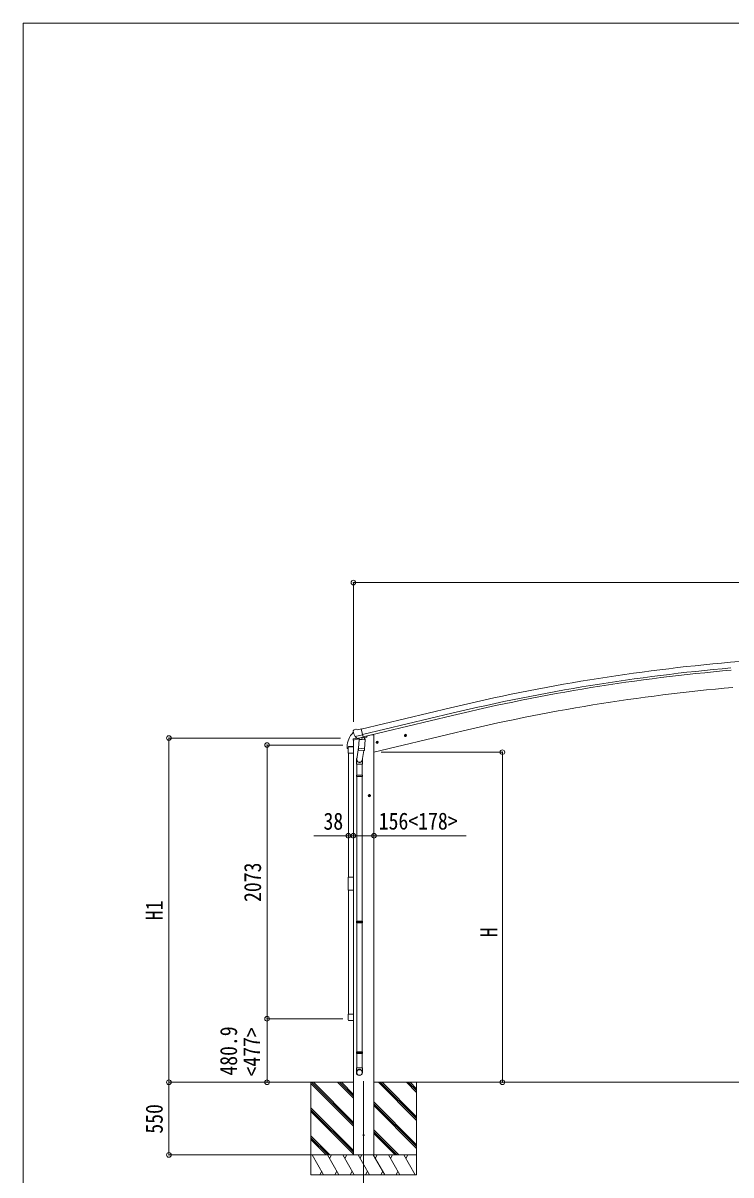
# Model space of a CAD drawing. Units: millimetres at full size, sheet at 1:35. Extents: x -9783 to 9892, y -6828 to 6752.
# Drawn here: x -9783 to -4428, y -1971 to 6752 of the extents above; entities that cross this region are included whole.
import ezdxf
from ezdxf.enums import TextEntityAlignment as Align

# ---------------------------------------------------------------- set-up
doc = ezdxf.new("R2010")
doc.units = ezdxf.units.MM
doc.header["$LTSCALE"] = 35
doc.header["$PDMODE"] = 32
doc.header["$PDSIZE"] = 35
for name, color, linetype, lineweight in [('0-0_0', 7, 'Continuous', 9), ('0-1_本体', 4, 'Continuous', 9), ('0-2_部品', 7, 'Continuous', 9), ('0-8_PARTS2', 2, 'Continuous', 9), ('0-A_寸法', 6, 'Continuous', 9), ('1-0_FRAME', 7, 'Continuous', 9), ('1-1_GLASS', 4, 'Continuous', 9), ('1-2_GLASS_SEAL', 7, 'Continuous', 9), ('1-A', 6, 'Continuous', 9), ('F-0_240', 7, 'Continuous', 9)]:
    doc.layers.add(name, color=color, linetype=linetype, lineweight=lineweight)
doc.styles.add('ＭＳ ゴシック', font='')
doc.styles.get('ＭＳ ゴシック').set_extended_font_data('MS Gothic')

msp = doc.modelspace()

# ---------------------------------------------------------------- linework, layer by layer
at = {"layer": '0-0_0'}
for p, q in [((-7283.98, -1268.88), (-7682.65, -1268.88)), ((-7605.73, -1268.88), (-7605.73, -1968.88)), ((-7283.48, -1600.64), (-7605.73, -1278.39)), ((-7283.48, -1586.5), (-7601.09, -1268.89)), ((-7283.48, -1572.36), (-7586.95, -1268.89)), ((-7283.48, -1388.51), (-7403.11, -1268.88)), ((-7283.48, -1374.37), (-7388.97, -1268.88)), ((-7283.48, -1360.23), (-7374.83, -1268.88)), ((-7127.98, -1268.88), (-259.01, -1268.88)), ((-6805.73, -1557.89), (-7094.74, -1268.88)), ((-6805.73, -1543.75), (-7080.6, -1268.88)), ((-6805.73, -1529.61), (-7066.46, -1268.88)), ((-6805.73, -1345.76), (-6882.61, -1268.88)), ((-6805.73, -1331.62), (-6868.47, -1268.88)), ((-6854.32, -1268.89), (-6854.33, -1268.88)), ((-6805.73, -1317.47), (-6854.31, -1268.89)), ((-6805.73, -1268.88), (-6805.73, -1968.88)), ((-7283.48, -1784.49), (-7605.73, -1462.24)), ((-7283.48, -1798.63), (-7605.73, -1476.38)), ((-6805.73, -1741.74), (-7127.98, -1419.49)), ((-6805.73, -1755.88), (-7127.98, -1433.63)), ((-6805.73, -1770.02), (-7127.98, -1447.77)), ((-7283.48, -1812.77), (-7605.73, -1490.52)), ((-6940.72, -1818.88), (-7127.98, -1631.62)), ((-6954.86, -1818.88), (-7127.98, -1645.76)), ((-7461.22, -1818.88), (-7605.73, -1674.37)), ((-7475.36, -1818.88), (-7605.73, -1688.51)), ((-7489.51, -1818.88), (-7605.73, -1702.65)), ((-6969.01, -1818.88), (-7127.98, -1659.9)), ((-7605.73, -1818.88), (-6805.73, -1818.88)), ((-7508.84, -1968.88), (-7595.44, -1818.88)), ((-7393.37, -1968.88), (-7479.97, -1818.88)), ((-7449.97, -1818.88), (-7464.97, -1844.86)), ((-7277.9, -1968.88), (-7364.5, -1818.88)), ((-7349.5, -1844.86), (-7334.5, -1818.88)), ((-7162.43, -1968.88), (-7249.03, -1818.88)), ((-7234.03, -1844.86), (-7219.03, -1818.88)), ((-7046.96, -1968.88), (-7133.56, -1818.88)), ((-7118.56, -1844.86), (-7103.56, -1818.88)), ((-6931.49, -1968.88), (-7018.09, -1818.88)), ((-7003.09, -1844.86), (-6988.09, -1818.88)), ((-6816.02, -1968.88), (-6902.62, -1818.88)), ((-6887.62, -1844.86), (-6872.62, -1818.88)), ((-6805.73, -1968.88), (-7605.73, -1968.88)), ((-7523.84, -1942.9), (-7538.84, -1968.88)), ((-7408.37, -1942.9), (-7423.37, -1968.88)), ((-7292.9, -1942.9), (-7307.9, -1968.88)), ((-7177.43, -1942.9), (-7192.43, -1968.88)), ((-7061.96, -1942.9), (-7076.96, -1968.88)), ((-6946.49, -1942.9), (-6961.49, -1968.88))]:
    msp.add_line(p, q, dxfattribs=at)
at = {"layer": '0-1_本体'}
for p, q in [((-3739.95, 1971.5), (-4431.36, 1911.27)), ((-7223.96, 1405.35), (-6548.28, 1567.3)), ((-7213.88, 1363.37), (-6538.21, 1525.32)), ((-7209.96, 1347.01), (-6534.29, 1508.96)), ((-7284.15, 1322.15), (-7284.15, -1818.88)), ((-7128.48, 1231.12), (-6517.67, 1377.76)), ((-7128.15, 1361.12), (-7128.15, -1818.88))]:
    msp.add_line(p, q, dxfattribs=at)
msp.add_lwpolyline([(-7128.15, 1361.12), (-7148.15, 1361.12), (-7181.99, 1353)], dxfattribs=at)
for centre, radius, start, end in [((-3175.52, -12503.95), 14469.82, 94.97901, 103.47901), ((-3175.52, -12503.95), 14426.65, 94.97901, 103.47901), ((-3175.52, -12503.95), 14409.82, 94.97901, 103.47901), ((-3158.1, -12617.05), 14392.42, 95.00113, 103.49889)]:
    msp.add_arc(centre, radius, start, end, dxfattribs=at)
at = {"layer": '0-2_部品'}
for p, q in [((-7281.2, 1398.33), (-7285.05, 1392.03)), ((-7281.2, 1398.33), (-7285.05, 1392.03)), ((-7278.1, 1400.58), (-7264.92, 1403.74)), ((-7278.1, 1400.58), (-7264.92, 1403.74)), ((-7250.36, 1401.06), (-7263.62, 1403.76)), ((-7250.36, 1401.06), (-7263.62, 1403.76)), ((-7250.36, 1401.06), (-7224.43, 1407.29)), ((-7250.36, 1401.06), (-7224.43, 1407.29)), ((-7286.54, 1321.42), (-7243.84, 1331.67)), ((-7286.54, 1321.42), (-7243.84, 1331.67)), ((-7286.54, 1328.31), (-7286.54, 1321.42)), ((-7286.54, 1328.31), (-7286.54, 1321.42)), ((-7285.42, 1389.75), (-7285.14, 1388.6)), ((-7285.42, 1389.75), (-7285.14, 1388.6)), ((-7258.04, 1337.52), (-7284.24, 1331.23)), ((-7258.04, 1337.52), (-7284.24, 1331.23)), ((-7271.36, 1349.44), (-7213.86, 1363.25)), ((-7271.36, 1349.44), (-7213.86, 1363.25)), ((-7254.51, 1334.53), (-7270.89, 1349.03)), ((-7254.51, 1334.53), (-7270.89, 1349.03)), ((-7251.8, 1333.97), (-7244.28, 1335.77)), ((-7251.8, 1333.97), (-7244.28, 1335.77)), ((-7250.96, 1334.07), (-7249.43, 1334.44)), ((-7250.96, 1334.07), (-7249.43, 1334.44)), ((-7249.43, 1334.44), (-7212.73, 1343.25)), ((-7249.43, 1334.44), (-7212.73, 1343.25)), ((-7247.6, 1334.21), (-7247.65, 1333.47)), ((-7247.6, 1334.21), (-7247.65, 1333.47)), ((-7246.89, 1332.43), (-7221.08, 1325.99)), ((-7246.89, 1332.43), (-7221.08, 1325.99)), ((-7239.98, 1327.08), (-7244.65, 1260.25)), ((-7239.98, 1327.08), (-7244.65, 1260.25)), ((-7194.29, 1323.89), (-7239.98, 1327.08)), ((-7194.29, 1323.89), (-7239.98, 1327.08)), ((-7238.2, 1330.26), (-7238.43, 1326.98)), ((-7238.2, 1330.26), (-7238.43, 1326.98)), ((-7218.68, 1341.43), (-7219.7, 1326.82)), ((-7218.68, 1341.43), (-7219.7, 1326.82)), ((-7212.73, 1343.25), (-7211.2, 1343.62)), ((-7212.73, 1343.25), (-7211.2, 1343.62)), ((-7209.65, 1345.72), (-7208.7, 1345.66)), ((-7209.65, 1345.72), (-7208.7, 1345.66)), ((-7208.7, 1345.66), (-7195.39, 1330.34)), ((-7208.7, 1345.66), (-7195.39, 1330.34)), ((-7204.71, 1341.06), (-7185.82, 1345.6)), ((-7204.71, 1341.06), (-7185.82, 1345.6)), ((-7198.96, 1257.05), (-7194.29, 1323.89)), ((-7198.96, 1257.05), (-7194.29, 1323.89)), ((-7195.39, 1330.34), (-7195.83, 1324)), ((-7195.39, 1330.34), (-7195.83, 1324)), ((-7181.99, 1353.78), (-7181.99, 1350.46)), ((-7181.99, 1353.78), (-7181.99, 1350.46)), ((-7108.95, 1311.09), (-7111.08, 1303.89)), ((-7108.95, 1311.09), (-7111.08, 1303.89)), ((-7101.65, 1312.84), (-7108.95, 1311.09)), ((-7101.65, 1312.84), (-7108.95, 1311.09)), ((-7101.45, 1295.92), (-7106.12, 1315.37)), ((-7101.45, 1295.92), (-7106.12, 1315.37)), ((-7096.48, 1307.4), (-7101.65, 1312.84)), ((-7096.48, 1307.4), (-7101.65, 1312.84)), ((-6899.68, 1355.06), (-6880.23, 1359.73)), ((-6899.68, 1355.06), (-6880.23, 1359.73)), ((-6895.12, 1362.84), (-6897.25, 1355.64)), ((-6895.12, 1362.84), (-6897.25, 1355.64)), ((-6887.82, 1364.59), (-6895.12, 1362.84)), ((-6887.82, 1364.59), (-6895.12, 1362.84)), ((-6887.62, 1347.67), (-6892.29, 1367.12)), ((-6887.62, 1347.67), (-6892.29, 1367.12)), ((-6882.66, 1359.15), (-6887.82, 1364.59)), ((-6882.66, 1359.15), (-6887.82, 1364.59)), ((-6884.79, 1351.95), (-6882.66, 1359.15)), ((-6884.79, 1351.95), (-6882.66, 1359.15)), ((-7244.31, 1265.13), (-7258.83, 1177.36)), ((-7244.31, 1265.13), (-7258.83, 1177.36)), ((-7245.51, 1247.78), (-7244.64, 1260.25)), ((-7245.51, 1247.78), (-7244.64, 1260.25)), ((-7245.11, 1246.42), (-7245.11, 1246.42)), ((-7245.11, 1246.42), (-7245.11, 1246.42)), ((-7198.96, 1257.05), (-7244.65, 1260.25)), ((-7198.96, 1257.05), (-7244.65, 1260.25)), ((-7243.67, 1245.64), (-7201.97, 1242.73)), ((-7243.67, 1245.64), (-7201.97, 1242.73)), ((-7205.48, 1242.97), (-7218.13, 1168.04)), ((-7205.48, 1242.97), (-7218.13, 1168.04)), ((-7198.97, 1257.05), (-7199.86, 1244.36)), ((-7198.97, 1257.05), (-7199.86, 1244.36)), ((-7113.51, 1303.31), (-7094.06, 1307.98)), ((-7113.51, 1303.31), (-7094.06, 1307.98)), ((-7098.62, 1300.2), (-7096.48, 1307.4)), ((-7098.62, 1300.2), (-7096.48, 1307.4)), ((-7260.98, 1140.2), (-7260.98, 1174.55)), ((-7260.98, 1140.2), (-7260.98, 1174.55)), ((-7214.98, 1140.2), (-7260.98, 1140.2)), ((-7214.98, 1140.2), (-7260.98, 1140.2)), ((-7258.98, 1140.2), (-7258.98, 1057.68)), ((-7258.98, 1140.2), (-7258.98, 1057.68)), ((-7216.98, 1140.2), (-7216.98, 1057.68)), ((-7216.98, 1140.2), (-7216.98, 1057.68)), ((-7214.98, 1174.86), (-7214.98, 1140.2)), ((-7214.98, 1174.86), (-7214.98, 1140.2)), ((-7260.98, 1055.68), (-7259.98, 1057.68)), ((-7260.98, 1055.68), (-7259.98, 1057.68)), ((-7214.98, 1055.68), (-7260.98, 1055.68)), ((-7214.98, 1055.68), (-7260.98, 1055.68)), ((-7214.98, 1047.68), (-7260.98, 1047.68)), ((-7214.98, 1047.68), (-7260.98, 1047.68)), ((-7215.98, 1057.68), (-7259.98, 1057.68)), ((-7215.98, 1057.68), (-7259.98, 1057.68)), ((-7214.98, 1055.68), (-7215.98, 1057.68)), ((-7214.98, 1055.68), (-7215.98, 1057.68)), ((-7214.98, 1047.68), (-7215.98, 1045.68)), ((-7214.98, 1047.68), (-7215.98, 1045.68)), ((-7214.98, 1055.68), (-7214.98, 1047.68)), ((-7214.98, 1055.68), (-7214.98, 1047.68)), ((-7215.98, 1045.68), (-7259.98, 1045.68)), ((-7215.98, 1045.68), (-7259.98, 1045.68)), ((-7258.98, 1045.68), (-7258.98, -48.51)), ((-7258.98, 1045.68), (-7258.98, -48.51)), ((-7216.98, 1045.68), (-7216.98, -48.51)), ((-7216.98, 1045.68), (-7216.98, -48.51)), ((-7152.48, 901.62), (-7172.48, 901.62)), ((-7152.48, 901.62), (-7172.48, 901.62)), ((-7162.48, 909.13), (-7168.98, 905.37)), ((-7162.48, 909.13), (-7168.98, 905.37)), ((-7168.98, 905.37), (-7168.98, 897.87)), ((-7168.98, 905.37), (-7168.98, 897.87)), ((-7168.98, 897.87), (-7162.48, 894.11)), ((-7168.98, 897.87), (-7162.48, 894.11)), ((-7162.48, 891.62), (-7162.48, 911.62)), ((-7162.48, 891.62), (-7162.48, 911.62)), ((-7155.98, 905.37), (-7162.48, 909.13)), ((-7155.98, 905.37), (-7162.48, 909.13)), ((-7260.98, -50.51), (-7259.98, -48.51)), ((-7260.98, -50.51), (-7259.98, -48.51)), ((-7214.98, -50.51), (-7260.98, -50.51)), ((-7214.98, -50.51), (-7260.98, -50.51)), ((-7214.98, -58.51), (-7260.98, -58.51)), ((-7214.98, -58.51), (-7260.98, -58.51)), ((-7215.98, -48.51), (-7259.98, -48.51)), ((-7215.98, -48.51), (-7259.98, -48.51)), ((-7215.98, -60.51), (-7259.98, -60.51)), ((-7215.98, -60.51), (-7259.98, -60.51)), ((-7258.98, -60.51), (-7258.98, -1038.43)), ((-7258.98, -60.51), (-7258.98, -1038.43)), ((-7216.98, -60.51), (-7216.98, -1038.43)), ((-7216.98, -60.51), (-7216.98, -1038.43)), ((-7214.98, -50.51), (-7215.98, -48.51)), ((-7214.98, -50.51), (-7215.98, -48.51)), ((-7214.98, -58.51), (-7215.98, -60.51)), ((-7214.98, -58.51), (-7215.98, -60.51)), ((-7214.98, -50.51), (-7214.98, -58.51)), ((-7214.98, -50.51), (-7214.98, -58.51)), ((-7260.98, -1040.43), (-7259.98, -1038.43)), ((-7260.98, -1040.43), (-7259.98, -1038.43)), ((-7214.98, -1040.43), (-7260.98, -1040.43)), ((-7214.98, -1040.43), (-7260.98, -1040.43)), ((-7215.98, -1038.43), (-7259.98, -1038.43)), ((-7215.98, -1038.43), (-7259.98, -1038.43)), ((-7214.98, -1040.43), (-7215.98, -1038.43)), ((-7214.98, -1040.43), (-7215.98, -1038.43)), ((-7214.98, -1040.43), (-7214.98, -1048.43)), ((-7214.98, -1040.43), (-7214.98, -1048.43)), ((-7214.98, -1048.43), (-7260.98, -1048.43)), ((-7214.98, -1048.43), (-7260.98, -1048.43)), ((-7215.98, -1050.43), (-7259.98, -1050.43)), ((-7215.98, -1050.43), (-7259.98, -1050.43)), ((-7258.98, -1050.43), (-7258.98, -1160.43)), ((-7258.98, -1050.43), (-7258.98, -1160.43)), ((-7216.98, -1050.43), (-7216.98, -1160.43)), ((-7216.98, -1050.43), (-7216.98, -1160.43)), ((-7214.98, -1048.43), (-7215.98, -1050.43)), ((-7214.98, -1048.43), (-7215.98, -1050.43)), ((-7260.98, -1194.58), (-7260.98, -1160.43)), ((-7214.98, -1160.43), (-7260.98, -1160.43)), ((-7260.98, -1194.58), (-7260.98, -1160.43)), ((-7214.98, -1160.43), (-7260.98, -1160.43)), ((-7214.98, -1194.58), (-7214.98, -1160.43)), ((-7214.98, -1194.58), (-7214.98, -1160.43))]:
    msp.add_line(p, q, dxfattribs=at)
for points in [[(-7219, 1341.84), (-7209.28, 1344.18), (-7224.43, 1407.29)], [(-7219, 1341.84), (-7209.28, 1344.18), (-7224.43, 1407.29)], [(-7271.63, 1350.02), (-7271.05, 1349.18), (-7270.89, 1349.03)], [(-7271.63, 1350.02), (-7271.05, 1349.18), (-7270.89, 1349.03)], [(-7219, 1341.84), (-7219.24, 1341.69), (-7244, 1335.74), (-7244.28, 1335.77)], [(-7219, 1341.84), (-7219.24, 1341.69), (-7244, 1335.74), (-7244.28, 1335.77)], [(-6897.25, 1355.64), (-6892.09, 1350.2), (-6884.79, 1351.95)], [(-6897.25, 1355.64), (-6892.09, 1350.2), (-6884.79, 1351.95)], [(-7111.08, 1303.89), (-7105.91, 1298.45), (-7098.62, 1300.2)], [(-7111.08, 1303.89), (-7105.91, 1298.45), (-7098.62, 1300.2)], [(-7260.98, 1055.68), (-7260.98, 1047.68), (-7259.98, 1045.68)], [(-7260.98, 1055.68), (-7260.98, 1047.68), (-7259.98, 1045.68)], [(-7162.48, 894.11), (-7155.98, 897.87), (-7155.98, 905.37)], [(-7162.48, 894.11), (-7155.98, 897.87), (-7155.98, 905.37)], [(-7260.98, -50.51), (-7260.98, -58.51), (-7259.98, -60.51)], [(-7260.98, -50.51), (-7260.98, -58.51), (-7259.98, -60.51)], [(-7260.98, -1040.43), (-7260.98, -1048.43), (-7259.98, -1050.43)], [(-7260.98, -1040.43), (-7260.98, -1048.43), (-7259.98, -1050.43)]]:
    msp.add_lwpolyline(points, dxfattribs=at)
for centre, radius in [((-7103.78, 1305.64), 8.5), ((-7103.78, 1305.64), 8.5), ((-7103.78, 1305.64), 7.7), ((-7103.78, 1305.64), 7.7), ((-7103.78, 1305.64), 6.5), ((-7103.78, 1305.64), 6.5), ((-6889.95, 1357.39), 8.5), ((-6889.95, 1357.39), 8.5), ((-6889.95, 1357.39), 7.7), ((-6889.95, 1357.39), 7.7), ((-6889.95, 1357.39), 6.5), ((-6889.95, 1357.39), 6.5), ((-7162.48, 901.62), 8.5), ((-7162.48, 901.62), 8.5), ((-7162.48, 901.62), 7.7), ((-7162.48, 901.62), 7.7), ((-7162.48, 901.62), 6.5), ((-7162.48, 901.62), 6.5)]:
    msp.add_circle(centre, radius, dxfattribs=at)
at = {"layer": '0-2_部品', "color": 4}
msp.add_circle((-7206.23, -1668.88), 4.5, dxfattribs=at)
msp.add_circle((-7206.23, -1668.88), 4.5, dxfattribs=at)
at = {"layer": '0-2_部品'}
for centre, radius, start, end in [((-7276.93, 1395.71), 5, 103.5, 148.5), ((-7276.93, 1395.71), 5, 103.5, 148.5), ((-7264.22, 1400.82), 3, 78.5, 103.5), ((-7264.22, 1400.82), 3, 78.5, 103.5), ((-7283.54, 1328.31), 3, 103.5, 180), ((-7283.54, 1328.31), 3, 103.5, 180), ((-7088.33, 1435.85), 202.4, 193.5, 205.09125), ((-7088.33, 1435.85), 202.4, 193.5, 205.09125), ((-7251.08, 1334.56), 0.5, 248.23754, 283.5), ((-7251.08, 1334.56), 0.5, 248.23754, 283.5), ((-7248.1, 1334.25), 0.5, 356, 103.5), ((-7248.1, 1334.25), 0.5, 356, 103.5), ((-7246.65, 1333.4), 1, 176, 256), ((-7246.65, 1333.4), 1, 176, 256), ((-7220.73, 1326.97), 1.03, 250.03897, 351.96569), ((-7220.73, 1326.97), 1.03, 250.03897, 351.96569), ((-7218.08, 1341.35), 0.604, 100.59842, 172.20595), ((-7218.08, 1341.35), 0.604, 100.59842, 172.20595), ((-7211.32, 1344.11), 0.5, 283.5, 318.76246), ((-7211.32, 1344.11), 0.5, 283.5, 318.76246), ((-7186.99, 1350.46), 5, 283.5, 0), ((-7186.99, 1350.46), 5, 283.5, 0), ((-7243.57, 1247.61), 1.95, 175.04017, 217.47766), ((-7243.57, 1247.61), 1.95, 175.04017, 217.47766), ((-7243.53, 1247.64), 2, 217.40962, 266), ((-7243.53, 1247.64), 2, 217.40962, 266), ((-7201.83, 1244.72), 2, 266, 349.46843), ((-7201.83, 1244.72), 2, 266, 349.46843)]:
    msp.add_arc(centre, radius, start, end, dxfattribs=at)
for centre, major_axis, ratio, start_param, end_param in [((-7282.5, 1390.46), (-1.57, -2.57), 0.99628, 4.712389, 5.4996506), ((-7282.5, 1390.46), (-1.57, -2.57), 0.99628, 4.712389, 5.4996506), ((-7252.52, 1336.79), (-0.73, -2.92), 0.997631, 5.8041905, 6.6006116), ((-7252.52, 1336.79), (-0.73, -2.92), 0.997631, 5.8041905, 6.6006116), ((-7252.47, 1337.02), (2.63, 3.16), 0.650902, 4.0958226, 4.1686332), ((-7252.47, 1337.02), (2.63, 3.16), 0.650902, 4.0958226, 4.1686332), ((-7252.5, 1336.89), (-0.73, -2.92), 0.997631, 0.3902369, 0.4789948), ((-7252.5, 1336.89), (-0.73, -2.92), 0.997631, 0.3902369, 0.4789948), ((-7237.98, 1174.86), (23, 0), 0.996195, 2.5560258, 6.5663028), ((-7237.98, 1174.86), (23, 0), 0.996195, 2.5560258, 6.5663028), ((-7237.98, 1174.86), (21, 0), 0.996195, 2.9349147, 5.9512394), ((-7237.98, 1174.86), (21, 0), 0.996195, 2.9349147, 5.9512394), ((-7237.98, -1192.83), (-23, 0), 0.996195, 3.1415927, 6.2831853), ((-7237.98, -1192.83), (-23, 0), 0.996195, 3.1415927, 6.2831853), ((-7237.98, -1194.58), (-23, 0), 0.996195, 3.1415927, 6.2831853), ((-7237.98, -1194.58), (-23, 0), 0.996195, 3.1415927, 6.2831853), ((-7237.98, -1194.58), (0, -23.43), 0.981806, 4.712389, 7.8539816), ((-7237.98, -1194.58), (0, -23.43), 0.981806, 4.712389, 7.8539816)]:
    msp.add_ellipse(centre, major_axis=major_axis, ratio=ratio, start_param=start_param, end_param=end_param, dxfattribs=at)
msp.add_ellipse((-7237.98, -1194.58), major_axis=(21, 0), ratio=0.996195, dxfattribs=at)
msp.add_ellipse((-7237.98, -1194.58), major_axis=(21, 0), ratio=0.996195, dxfattribs=at)
at = {"layer": '0-8_PARTS2'}
msp.add_line((-7206.23, -1259.67), (-7206.23, -2109.91), dxfattribs=at)
at = {"layer": '0-A_寸法'}
for p, q in [((-7284.15, 2515.02), (-7284.15, 1460.2)), ((-102.15, 2515.02), (-7284.15, 2515.02)), ((-8679.81, 1337.87), (-7381.56, 1337.87)), ((-8679.81, -1268.88), (-8679.81, 1337.87)), ((-7937.01, 1284.98), (-7937.01, -788.02)), ((-7284.15, 597.89), (-7128.15, 597.89)), ((-7128.15, 597.89), (-6431.99, 597.89)), ((-8679.81, -1268.88), (-7824.42, -1268.88)), ((-8679.81, -1818.88), (-8679.81, -1268.88)), ((-6156.66, -1268.88), (-6599.52, -1268.88)), ((-8679.81, -1818.88), (-7605.73, -1818.88))]:
    msp.add_line(p, q, dxfattribs=at)
msp.add_lwpolyline([(-6156.66, -1268.88), (-6156.66, 1231.12), (-7073.5, 1231.12)], dxfattribs=at)
for p in [(-7284.15, 2515.02), (-8679.81, 1337.87), (-6156.66, 1231.12), (-7284.15, 597.89), (-7128.15, 597.89), (-8679.81, -1268.88), (-6156.66, -1268.88), (-8679.81, -1818.88)]:
    msp.add_point(p, dxfattribs=at)
at = {"layer": '1-0_FRAME', "color": 6}
for p, q in [((-7937.01, 1284.98), (-7363.47, 1284.98)), ((-7284.15, 597.89), (-7584.15, 597.89)), ((-7937.01, -788.02), (-7363.47, -788.02)), ((-7937.01, -1268.88), (-7363.47, -1268.88))]:
    msp.add_line(p, q, dxfattribs=at)
for p in [(-7937.01, 1284.98), (-7322.17, 597.89), (-7284.15, 597.89), (-7937.01, -788.02), (-7937.01, -1268.88)]:
    msp.add_point(p, dxfattribs=at)
at = {"layer": '1-1_GLASS'}
for p, q in [((-7322.15, 1223.08), (-7322.15, 284.08)), ((-7284.15, 1223.08), (-7284.15, 284.08)), ((-7322.15, 186.08), (-7322.15, -752.92)), ((-7284.15, -752.92), (-7284.15, 186.08))]:
    msp.add_line(p, q, dxfattribs=at)
at = {"layer": '1-2_GLASS_SEAL'}
for p, q in [((-7330.65, 1271.57), (-7330.65, 1259.82)), ((-7330.15, 1259.32), (-7323.89, 1259.32)), ((-7323.39, 1266.58), (-7323.39, 1259.82)), ((-7323.15, 1223.08), (-7323.15, 1266.78)), ((-7283.15, 1223.08), (-7323.15, 1223.08)), ((-7317.65, 1272.28), (-7288.65, 1272.28)), ((-7317.39, 1272.58), (-7284.15, 1272.58)), ((-7283.15, 1266.78), (-7283.15, 1223.08)), ((-7323.15, -752.92), (-7323.15, -796.62)), ((-7283.15, -752.92), (-7323.15, -752.92)), ((-7283.15, -796.62), (-7283.15, -752.92)), ((-7317.65, -802.12), (-7288.65, -802.12))]:
    msp.add_line(p, q, dxfattribs=at)
msp.add_lwpolyline([(-7323.15, 284.08), (-7283.15, 284.08), (-7283.15, 186.08), (-7323.15, 186.08)], close=True, dxfattribs=at)
for centre, radius, start, end in [((-7178.39, 1271.57), 152.26, 135.14293, 180), ((-7281.9, 1373.6), 6.95, 95.39711, 129.45641), ((-7330.15, 1259.82), 0.5, 180, 270), ((-7323.89, 1259.82), 0.5, 270, 0), ((-7317.39, 1266.58), 6, 90, 180), ((-7317.65, 1266.78), 5.5, 90, 180), ((-7288.65, 1266.78), 5.5, 0, 90), ((-7317.65, -796.62), 5.5, 180, 270), ((-7288.65, -796.62), 5.5, 270, 0)]:
    msp.add_arc(centre, radius, start, end, dxfattribs=at)
at = {"layer": '1-A'}
for p, q in [((-7284.15, 597.89), (-7322.17, 597.89)), ((-7937.01, -1268.88), (-7937.01, -788.02))]:
    msp.add_line(p, q, dxfattribs=at)
at = {"layer": 'F-0_240', "color": 5}
for q in [(-9783.03, -6828.1), (9396.97, 6751.9)]:
    msp.add_line((-9783.03, 6751.9), q, dxfattribs=at)

# ---------------------------------------------------------------- texts
at = {"layer": '0-A_寸法', "color": 7, "style": 'ＭＳ ゴシック', "width": 0.85}
msp.add_text('156<178>', height=129, dxfattribs=at).set_placement((-7092.15, 605.89), align=Align.BOTTOM_LEFT)
for s, p in [('H1', (-8687.81, -41.5)), ('H', (-6156.66, -170.88)), ('550', (-8687.81, -1657.88))]:
    msp.add_text(s, height=129, rotation=90, dxfattribs=at).set_placement(p, align=Align.BOTTOM_LEFT)
at = {"layer": '1-0_FRAME', "style": 'ＭＳ ゴシック', "width": 0.85}
msp.add_text('38', height=129, dxfattribs=at).set_placement((-7510.15, 604.89), align=Align.BOTTOM_LEFT)
for s, p in [('2073', (-7944.01, 96.48)), ('480.9', (-8125.37, -1218.45)), ('<477>', (-7950.88, -1225.2))]:
    msp.add_text(s, height=129, rotation=90, dxfattribs=at).set_placement(p, align=Align.BOTTOM_LEFT)

doc.saveas('drawing.dxf')
